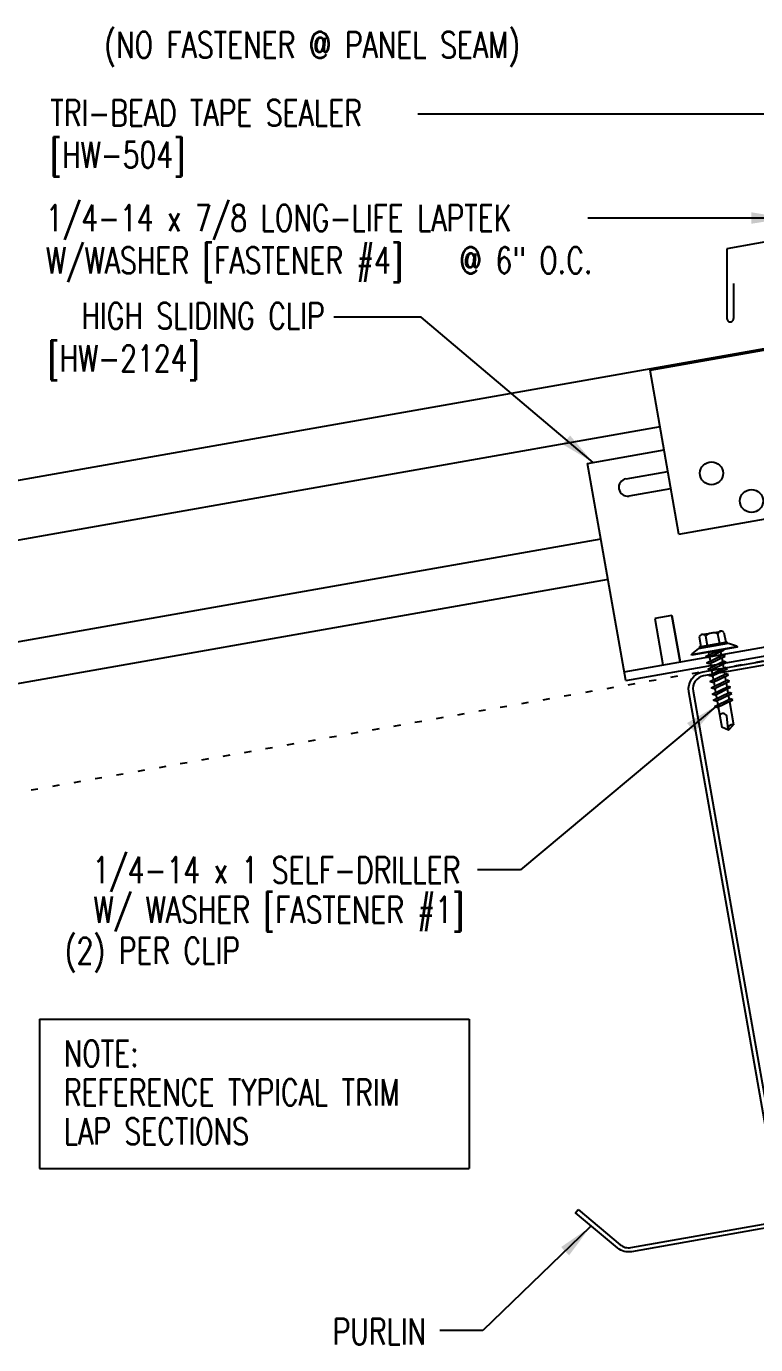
# Model space of a CAD drawing. Header units: inches. Extents: x -5.5 to 41.5, y 9.2 to 43.6.
# Drawn here: x 10.99 to 21.44, y 9.41 to 28.29 of the extents above; entities that cross this region are included whole.
import ezdxf
from ezdxf.enums import TextEntityAlignment as Align

# ---------------------------------------------------------------- set-up
doc = ezdxf.new("R2010")
doc.units = ezdxf.units.IN
doc.header["$MEASUREMENT"] = 0
doc.linetypes.add('ACAD_ISO07W100', pattern=[3, 0, -3])
for name, color, linetype in [('CLIP', 5, 'Continuous'), ('DIM', 7, 'Continuous'), ('FASTENER', 9, 'Continuous'), ('PANEL', 11, 'Continuous'), ('STLA', 12, 'Continuous'), ('TEXT', 2, 'Continuous'), ('TRIM', 6, 'Continuous')]:
    doc.layers.add(name, color=color, linetype=linetype)
doc.styles.add('TEXT1', font='ROMANS.shx', dxfattribs={"width": 0.75, "height": 0.375})
doc.dimstyles.new('DETAIL$7', dxfattribs={"dimscale": 4, "dimtxt": 0.09375, "dimasz": 0.125, "dimexe": 0.0625, "dimexo": 0.125, "dimgap": 0.0625, "dimtad": 1, "dimdec": 4, "dimzin": 3, "dimdsep": 46, "dimlunit": 4, "dimtxsty": 'TEXT1', "dimblk": 'ARCHTICK', "dimcen": 0.0625, "dimclrd": 7, "dimclre": 7, "dimclrt": 2, "dimadec": 0, "dimazin": 0, "dimtfac": 0.59375, "dimtdec": 4, "dimtmove": 0, "dimatfit": 3, "dimfxl": 0, "dimfrac": 2, "dimtolj": 1, "dimtzin": 3, "dimarcsym": 0})

# ---------------------------------------------------------------- blocks, each defined once
blk = doc.blocks.new('_ArchTick')
at = {"color": 0, "linetype": 'ByBlock', "const_width": 0.15}
blk.add_lwpolyline([(-0.5, -0.5), (0.5, 0.5)], dxfattribs=at)
blk = doc.blocks.new('MB_DW1')
at = {"layer": 'FASTENER'}
for p, q in [((-0.181, 0.276), (-0.181, 0.137)), ((-0.135, 0.302), (0.135, 0.302)), ((-0.089, 0.276), (-0.089, 0.137)), ((0.089, 0.276), (0.089, 0.137)), ((0.181, 0.276), (0.181, 0.137)), ((-0.217, 0.114), (-0.326, 0.059)), ((-0.326, 0.059), (-0.326, 0.049)), ((-0.326, 0.049), (0.326, 0.049)), ((-0.217, 0.114), (0.217, 0.114)), ((-0.193, 0.137), (0.193, 0.137)), ((-0.193, 0.119), (0.193, 0.119)), ((-0.181, 0.137), (0.181, 0.137)), ((-0.139, -0.016), (0.046, 0.037)), ((-0.104, -0.036), (0.139, 0.033)), ((-0.086, 0.037), (-0.086, -0.001)), ((-0.086, 0.037), (0.086, 0.037)), ((0.086, 0.037), (0.133, 0.037)), ((0.086, 0.018), (0.086, -0.042)), ((0.139, 0.033), (0.133, 0.037)), ((0.217, 0.114), (0.326, 0.059)), ((0.326, 0.059), (0.326, 0.049)), ((-0.104, -0.036), (-0.139, -0.016)), ((-0.139, -0.107), (0.104, -0.038)), ((-0.104, -0.127), (-0.139, -0.107)), ((-0.139, -0.198), (0.104, -0.128)), ((-0.104, -0.127), (0.139, -0.058)), ((-0.104, -0.218), (0.139, -0.149)), ((-0.086, -0.031), (-0.086, -0.092)), ((-0.086, -0.122), (-0.086, -0.183)), ((0.086, -0.073), (0.086, -0.133)), ((0.086, -0.164), (0.086, -0.224)), ((0.139, -0.058), (0.104, -0.038)), ((0.139, -0.149), (0.104, -0.128)), ((-0.104, -0.218), (-0.139, -0.198)), ((-0.139, -0.289), (0.104, -0.219)), ((-0.104, -0.309), (-0.139, -0.289)), ((-0.139, -0.38), (0.104, -0.31)), ((-0.104, -0.309), (0.139, -0.239)), ((-0.104, -0.4), (0.139, -0.33)), ((-0.086, -0.213), (-0.086, -0.274)), ((-0.086, -0.304), (-0.086, -0.364)), ((0.086, -0.255), (0.086, -0.315)), ((0.086, -0.345), (0.086, -0.406)), ((0.139, -0.239), (0.104, -0.219)), ((0.139, -0.33), (0.104, -0.31)), ((-0.104, -0.4), (-0.139, -0.38)), ((-0.139, -0.47), (0.104, -0.401)), ((-0.104, -0.491), (-0.139, -0.47)), ((-0.139, -0.561), (0.104, -0.492)), ((-0.104, -0.581), (-0.139, -0.561)), ((-0.104, -0.491), (0.139, -0.421)), ((-0.104, -0.581), (0.139, -0.512)), ((-0.086, -0.395), (-0.086, -0.455)), ((-0.086, -0.486), (-0.086, -0.546)), ((0.086, -0.436), (0.086, -0.497)), ((0.086, -0.527), (0.086, -0.588)), ((0.139, -0.421), (0.104, -0.401)), ((0.139, -0.512), (0.104, -0.492)), ((-0.139, -0.652), (0.104, -0.583)), ((-0.104, -0.672), (-0.139, -0.652)), ((-0.139, -0.743), (0.104, -0.674)), ((-0.104, -0.763), (-0.139, -0.743)), ((-0.104, -0.672), (0.139, -0.603)), ((-0.104, -0.763), (0.139, -0.694)), ((-0.086, -0.577), (-0.086, -0.637)), ((-0.086, -0.667), (-0.086, -0.728)), ((0.086, -0.618), (0.086, -0.679)), ((0.086, -0.709), (0.086, -1.05)), ((0.139, -0.603), (0.104, -0.583)), ((0.139, -0.694), (0.104, -0.674)), ((-0.086, -0.758), (-0.086, -1.05)), ((-0.002, -1.095), (0.014, -0.909)), ((0, -1.111), (-0.086, -1.05)), ((0, -1.111), (0.086, -1.05))]:
    blk.add_line(p, q, dxfattribs=at)
blk.add_lwpolyline([(-0.331, 0.037), (-0.331, 0.049), (0.331, 0.049), (0.331, 0.037)], close=True, dxfattribs=at)
for centre, radius, start, end in [((-0.135, 0.25), 0.0527, 29.8754, 150.1246), ((0, 0.138), 0.164, 56.9974, 123.0026), ((0.135, 0.25), 0.0527, 29.8754, 150.1246), ((-0.193, 0.128), 0.00894, 90, 270), ((0.193, 0.128), 0.00894, 270, 90), ((-0.046, -0.921), 0.0615, 11.1445, 130.906), ((0.054, -1.097), 0.0563, 55.4585, 194.8454)]:
    blk.add_arc(centre, radius, start, end, dxfattribs=at)
blk = doc.blocks.new('FD-F4')
at = {"layer": 'TEXT', "style": 'TEXT1', "width": 0.75}
for s, p in [('1/4-14 x 7/8 LONG-LIFE LAPTEK', (0.0047, -0.0408)), ('W/WASHER [FASTENER #4]', (0.0047, -0.1926))]:
    blk.add_text(s, height=0.09375, dxfattribs=at).set_placement(p)
blk.add_attdef('(QUANTITY)', (1.4847, -0.1926), '', height=0.0938, dxfattribs=at)
at = {"layer": 'TEXT', "style": 'TEXT1', "flags": 1}
for tag, p in [('Color', (0.0624, -0.4349)), ('Calc', (0.0624, -0.4349)), ('Opt1', (0.0624, -0.4349)), ('Opt2', (0.0624, -0.4349)), ('Opt3', (0.0624, -0.4349)), ('Description', (0.0624, -0.4349)), ('Multiple', (0.0624, -0.4349)), ('Part', (0.0624, -0.4349)), ('Spare1', (0.0624, -0.6224)), ('Spare2', (0.0624, -0.6224)), ('Spare3', (0.0624, -0.6224)), ('Spare4', (0.0624, -0.6224)), ('Spare5', (0.0624, -0.6224)), ('Spare6', (0.0624, -0.6224)), ('Spare7', (0.0624, -0.6224)), ('Spare8', (0.0624, -0.6224)), ('Spare9', (0.0624, -0.6224)), ('Spare10', (0.0624, -0.6224))]:
    blk.add_attdef(tag, p, '', height=0.0938, dxfattribs=at)
blk = doc.blocks.new('A$C0B323C8E')
at = {"layer": 'CLIP'}
for p, q in [((-1.293, 2.862), (0.86, 3.242)), ((0.86, 3.242), (1.274, 0.894)), ((-0.879, 0.514), (-1.293, 2.862)), ((1.061, 2.1), (2.243, 2.309)), ((2.243, 2.309), (2.791, -0.797)), ((1.116, 1.793), (1.724, 1.9)), ((-2.189, 1.527), (-1.092, 1.721)), ((-1.641, -1.579), (-2.189, 1.527)), ((1.159, 1.546), (1.767, 1.654)), ((-1.637, 1.307), (-1.038, 1.413)), ((-1.594, 1.061), (-0.994, 1.167)), ((-0.879, 0.514), (1.274, 0.894)), ((2.097, -0.109), (1.851, -0.152)), ((1.851, -0.152), (1.967, -0.815)), ((2.214, -0.772), (2.097, -0.109)), ((-1.663, -1.455), (2.769, -0.674)), ((-0.981, -0.652), (-1.227, -0.695)), ((-1.227, -0.695), (-1.11, -1.358)), ((-0.981, -0.652), (-0.864, -1.315)), ((-0.864, -1.315), (-0.981, -0.652)), ((-1.641, -1.579), (2.791, -0.797))]:
    blk.add_line(p, q, dxfattribs=at)
for centre in [(0.537, 1.554), (-0.413, 1.386), (0.16, 0.99)]:
    blk.add_circle(centre, 0.165, dxfattribs=at)
for centre, start, end in [((1.737, 1.775), 280, 100), ((-1.616, 1.184), 100, 280)]:
    blk.add_arc(centre, 0.125, start, end, dxfattribs=at)
blk = doc.blocks.new('dsc-HW-504')
at = {"layer": 'TEXT', "style": 'TEXT1', "width": 0.75}
for s, p in [('TRI-BEAD TAPE SEALER', (0, 0)), ('[HW-504]', (0, -0.6))]:
    blk.add_text(s, height=0.375, dxfattribs=at).set_placement(p)
at = {"layer": 'TEXT', "style": 'TEXT1', "flags": 1}
for tag, p in [('COLOR', (0, -1.2)), ('CALC', (0, -1.2)), ('OPT1', (0, -1.2)), ('OPT2', (0, -1.2)), ('OPT3', (0, -1.2)), ('GAGE', (0, -1.2)), ('SHPLN', (0, -1.2)), ('PART', (0, -1.2)), ('DESCRIPTION', (0, -1.2)), ('MULTIPLE', (0, -1.2)), ('SPARE1', (0, -1.8)), ('SPARE2', (0, -1.8)), ('SPARE3', (0, -1.8)), ('SPARE4', (0, -1.8)), ('SPARE5', (0, -1.8)), ('SPARE6', (0, -1.8)), ('SPARE7', (0, -1.8)), ('SPARE8', (0, -1.8)), ('SPARE9', (0, -1.8)), ('SPARE10', (0, -1.8))]:
    blk.add_attdef(tag, p, '', height=0.375, dxfattribs=at)
blk = doc.blocks.new('A$C30686E82')
for p, q in [((-2.715, 0.761), (3.437, 0.761)), ((-2.715, 0.761), (-2.715, -1.379)), ((3.437, 0.761), (3.437, -1.379)), ((-2.715, -1.379), (3.437, -1.379))]:
    blk.add_line(p, q)
at = {"layer": 'TEXT', "style": 'TEXT1', "width": 0.75}
for s, p in [('NOTE:', (-2.368, 0.081)), ('REFERENCE TYPICAL TRIM', (-2.368, -0.477)), ('LAP SECTIONS', (-2.368, -1.035))]:
    blk.add_text(s, height=0.375, dxfattribs=at).set_placement(p)

msp = doc.modelspace()

# ---------------------------------------------------------------- linework, layer by layer
at = {"layer": 'PANEL'}
for p, q in [((20.06966, 22.55455), (7.99755, 20.42591)), ((19.22205, 20.94897), (8.24656, 19.01369))]:
    msp.add_line(p, q, dxfattribs=at)
for points in [[(7.85064, 21.25905), (26.56904, 24.55961)], [(19.3245, 20.36793), (8.34901, 18.43265)]]:
    msp.add_lwpolyline(points, dxfattribs=at)
at = {"layer": 'STLA'}
msp.add_lwpolyline([(18.89849, 11.34964), (19.49959, 10.84526, 0.22169466), (19.65267, 10.80424), (21.63448, 11.15369, 0.41421356), (21.78658, 11.3709), (21.13493, 15.06659), (20.48328, 18.76227, -0.41421356), (20.68388, 19.04876), (22.41949, 19.3548, -0.22169466), (22.62139, 19.3007), (23.22249, 18.79631), (23.18405, 18.7505), (22.58295, 19.25489, 0.22169466), (22.42987, 19.2959), (20.69426, 18.98987, 0.41421356), (20.54217, 18.77266), (21.19382, 15.07697), (21.84547, 11.38128, -0.41421356), (21.64487, 11.0948), (19.66306, 10.74535, -0.22169466), (19.46115, 10.79945), (18.86005, 11.30383)], format="xyb", close=True, dxfattribs=at)
at = {"layer": 'TEXT', "linetype": 'ACAD_ISO07W100', "ltscale": 0.07}
msp.add_line((29.1731, 20.54564), (8.66633, 16.92974), dxfattribs=at)
at = {"layer": 'TRIM'}
for p, q in [((23.49019, 25.54068), (21.02817, 25.10656)), ((21.02817, 25.10656), (21.02817, 24.10656)), ((21.12192, 24.60656), (21.12192, 24.10656))]:
    msp.add_line(p, q, dxfattribs=at)
msp.add_arc((21.07504, 24.10609), 0.04688, 179.420936, 0.579064, dxfattribs=at)

# ---------------------------------------------------------------- block references
for name, p in [('dsc-HW-504', (11.33733, 26.86389)), ('A$C30686E82', (13.89821, 13.3156))]:
    msp.add_blockref(name, p)
at = {"layer": 'CLIP'}
msp.add_blockref('A$C0B323C8E', (21.21968, 20.50464), dxfattribs=at)
at = {"layer": 'FASTENER', "rotation": 9.999999999999918}
msp.add_blockref('MB_DW1', (20.85508, 19.30653), dxfattribs=at)
at = {"layer": 'TEXT', "xscale": 4, "yscale": 4, "zscale": 4}
msp.add_blockref('FD-F4', (11.2554, 25.52301), dxfattribs=at).add_auto_attribs({'(QUANTITY)': '@ 6" O.C.'})

# ---------------------------------------------------------------- texts
at = {"layer": 'TEXT', "style": 'TEXT1', "width": 0.75}
for s, p in [('(NO FASTENER @ PANEL SEAM)', (18.06426, 27.83768)), ('HIGH SLIDING CLIP', (15.26615, 23.95714)), ('1/4-14 x 1 SELF-DRILLER', (17.20806, 16.0226)), ('W/ WASHER [FASTENER #1]', (17.2581, 15.45429)), ('(2) PER CLIP', (14.05195, 14.86823)), ('PURLIN', (16.71763, 9.41488))]:
    msp.add_text(s, height=0.375, dxfattribs=at).set_placement(p, align=Align.RIGHT)
msp.add_text('[HW-2124]', height=0.375, dxfattribs=at).set_placement((11.30167, 23.34999))

# ---------------------------------------------------------------- leaders
at = {"layer": 'DIM'}
for points in [[(24.09378, 24.87725), (20.07817, 31.09851), (19.03686, 31.09851)], [(23.76381, 24.31804), (21.87244, 27.03451), (16.60166, 27.03451)], [(21.87798, 25.5454), (19.72414, 25.5454), (19.03645, 25.5454)], [(19.11027, 22.04591), (16.65007, 24.12523), (15.39647, 24.12523)], [(20.89343, 18.57218), (18.06935, 16.21087), (17.45368, 16.21087)], [(19.07017, 11.09946), (17.53188, 9.6168), (16.91474, 9.6168)]]:
    msp.add_leader(points, dimstyle='DETAIL$7', dxfattribs=at)

doc.saveas('drawing.dxf')
